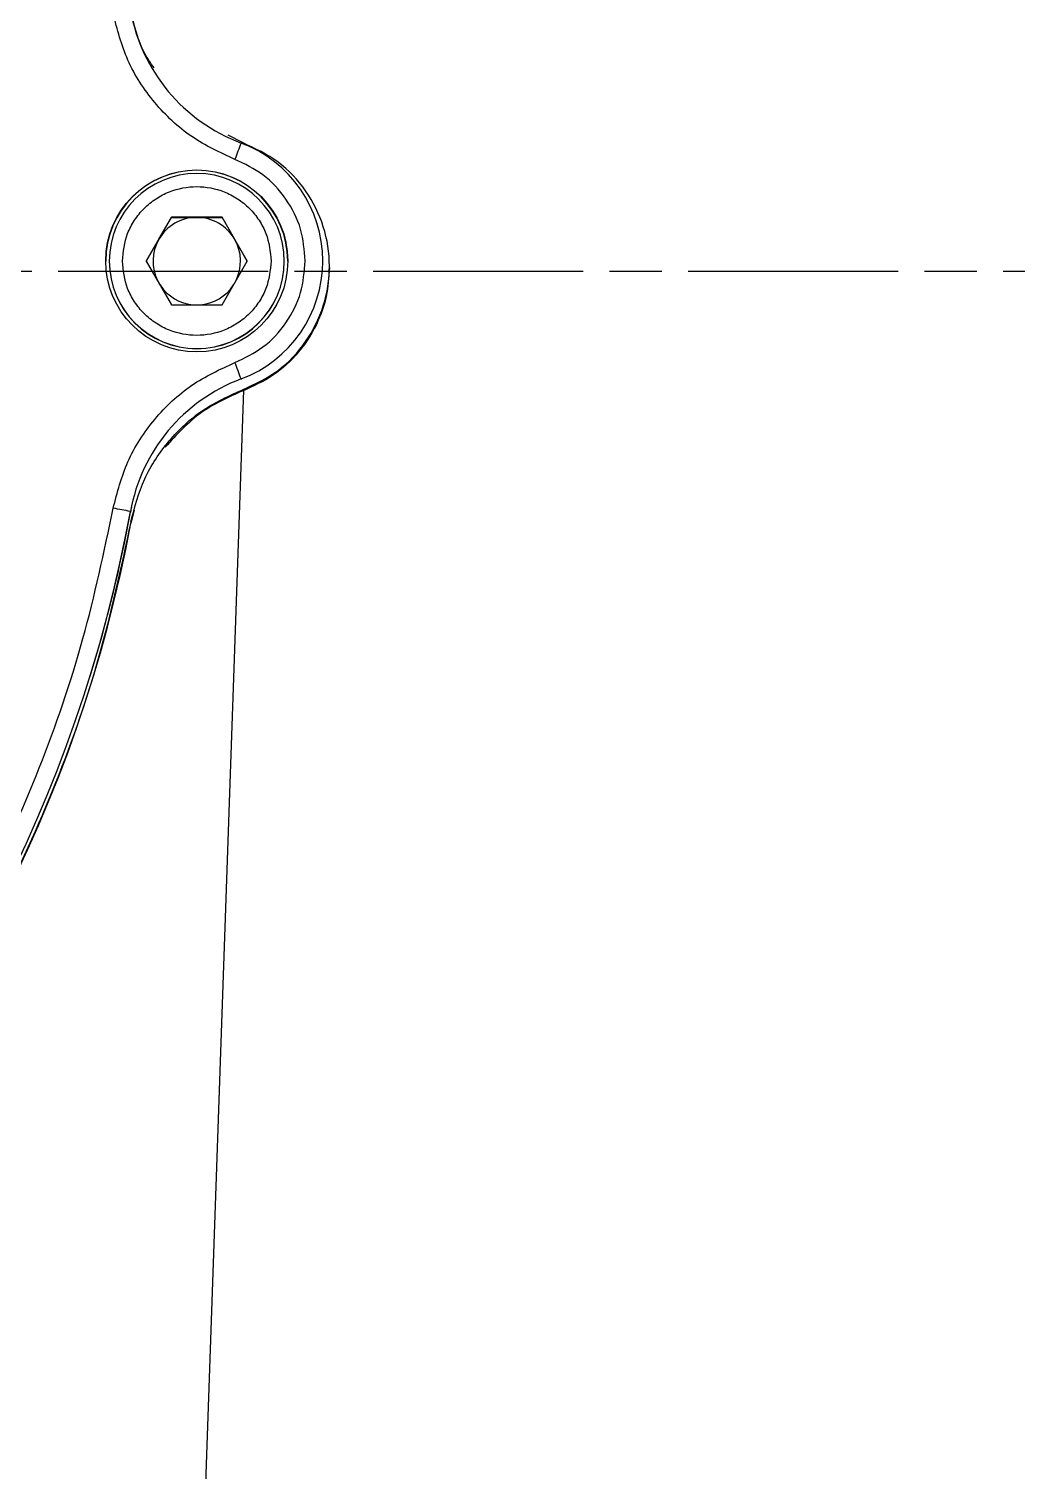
# Model space of a CAD drawing. Header units: millimetres. Extents: x 2278 to 4715, y 679 to 2402.
# Drawn here: x 3915.5 to 3972, y 2014.6 to 2097 of the extents above; entities that cross this region are included whole.
import ezdxf

# ---------------------------------------------------------------- set-up
doc = ezdxf.new("R2010")
doc.units = ezdxf.units.MM
doc.linetypes.add('AM_ISO08W050', pattern=[18, 12, -1.5, 3, -1.5])
doc.layers.add('AM_7', color=4, linetype='AM_ISO08W050', lineweight=25)

msp = doc.modelspace()

# ---------------------------------------------------------------- linework, layer by layer
at = {"color": 7, "linetype": 'Continuous', "lineweight": 25}
for p, q in [((3927.785, 2090.458), (3926.936, 2090.899)), ((3923.7, 2086.207), (3922.256, 2083.707)), ((3922.978, 2084.951), (3923.7, 2086.201)), ((3926.587, 2086.207), (3923.7, 2086.207)), ((3923.7, 2086.201), (3923.7, 2086.207)), ((3923.7, 2086.201), (3925.143, 2086.201)), ((3925.143, 2086.201), (3926.587, 2086.201)), ((3928.03, 2083.707), (3926.587, 2086.207)), ((3926.587, 2086.207), (3926.587, 2086.201)), ((3926.587, 2086.201), (3927.308, 2084.951)), ((3922.258, 2083.704), (3922.978, 2084.951)), ((3927.308, 2084.951), (3928.028, 2083.704)), ((3920.143, 2083.705), (3920.143, 2083.694)), ((3922.256, 2083.707), (3923.7, 2081.207)), ((3926.587, 2081.207), (3928.03, 2083.707)), ((3930.143, 2083.694), (3930.143, 2083.705)), ((3932.343, 2083.675), (3932.343, 2083.709)), ((3932.72, 2083.339), (3932.72, 2083.41)), ((3923.7, 2081.207), (3926.587, 2081.207)), ((3927.675, 2076.969), (3927.675, 2076.935)), ((3924.588, 1983.282), (3927.838, 2076.318)), ((3927.785, 2076.362), (3927.785, 2076.291)), ((3921.352, 2069.363), (3921.352, 2069.397)), ((3921.571, 2069.462), (3921.374, 2068.719))]:
    msp.add_line(p, q, dxfattribs=at)
msp.add_circle((3925.143, 2083.711), 5.2, dxfattribs=at)
for centre, radius, start, end in [((3931.191, 2099.811), 10, 190.30615, 249.41337), ((4236.455, 1973.669), 330.126, 159.28349, 159.4567), ((3925.143, 2083.709), 7.2, 359.99987, 69.41339), ((3925.143, 2083.694), 5.2, 0.00011, 179.99974), ((3925.143, 2083.705), 5, 359.99995, 179.99959), ((3925.143, 2083.701), 2.5, 89.99966, 149.9996), ((3925.143, 2083.701), 2.5, 29.99978, 89.99971), ((3925.143, 2083.701), 2.5, 149.99962, 207.09742), ((3925.143, 2083.701), 2.5, 332.90197, 29.99975), ((3925.143, 2083.705), 5, 179.99978, 359.99975), ((3925.143, 2083.694), 5, 179.99978, 359.99975), ((3925.143, 2083.709), 7.2, 290.58661, 359.99981), ((3925.143, 2083.701), 2.5, 212.9021, 265.89476), ((3925.143, 2083.701), 2.5, 274.10462, 327.09726), ((3613.779, 1959.87), 335.026, 20.45808, 20.62944), ((3931.191, 2067.607), 10, 110.58663, 169.69385), ((3899.32, 1952.426), 119.028, 79.33268, 79.81423), ((3931.191, 2067.573), 10, 168.01767, 169.69388), ((3842.643, 2083.709), 80, 280.30604, 349.69383), ((3842.721, 2083.337), 80, 281.36448, 349.47139), ((3842.643, 2083.675), 80, 342.76842, 349.69388)]:
    msp.add_arc(centre, radius, start, end, dxfattribs=at)
for points, knots in [([(3927.323, 2089.515), (3926.476, 2089.906), (3924.754, 2090.701), (3922.662, 2092.691), (3921.077, 2095.105), (3920.602, 2096.942), (3920.369, 2097.845)], [0, 0, 0, 0, 0.245796, 0.5, 0.754204, 1, 1, 1, 1]), ([(3922.704, 2094.741), (3922.516, 2095.011), (3921.833, 2095.993), (3921.567, 2097.173), (3921.374, 2098.028)], [0, 0, 0, 0, 0.275029, 1, 1, 1, 1]), ([(3931.343, 2083.711), (3931.291, 2084.323), (3931.183, 2085.575), (3930.313, 2087.292), (3929.012, 2088.71), (3927.877, 2089.251), (3927.323, 2089.515)], [0, 0, 0, 0, 0.244178, 0.5, 0.755822, 1, 1, 1, 1]), ([(3920.893, 2083.707), (3920.95, 2084.242), (3921.037, 2085.064), (3921.567, 2086.054), (3922.116, 2086.734), (3922.797, 2087.286), (3923.786, 2087.799), (3925.143, 2088.06), (3926.5, 2087.799), (3927.49, 2087.286), (3928.171, 2086.734), (3928.719, 2086.054), (3929.249, 2085.064), (3929.336, 2084.242), (3929.393, 2083.707)], [0, 0, 0, 0, 0.119728, 0.18418, 0.25, 0.31582, 0.380272, 0.5, 0.619728, 0.68418, 0.75, 0.81582, 0.880272, 1, 1, 1, 1]), ([(3929.393, 2083.707), (3929.336, 2083.172), (3929.249, 2082.35), (3928.719, 2081.36), (3928.171, 2080.68), (3927.49, 2080.128), (3926.5, 2079.615), (3925.143, 2079.354), (3923.786, 2079.615), (3922.797, 2080.128), (3922.116, 2080.68), (3921.567, 2081.36), (3921.037, 2082.35), (3920.95, 2083.172), (3920.893, 2083.707)], [0, 0, 0, 0, 0.119728, 0.18418, 0.25, 0.31582, 0.380272, 0.5, 0.619728, 0.68418, 0.75, 0.81582, 0.880272, 1, 1, 1, 1]), ([(3927.323, 2077.907), (3927.877, 2078.171), (3929.012, 2078.713), (3930.313, 2080.131), (3931.183, 2081.847), (3931.291, 2083.1), (3931.343, 2083.711)], [0, 0, 0, 0, 0.244178, 0.5, 0.755822, 1, 1, 1, 1]), ([(3932.72, 2083.339), (3932.685, 2082.782), (3932.618, 2081.748), (3932.052, 2080.083), (3931.066, 2078.497), (3929.568, 2077.096), (3928.373, 2076.557), (3927.785, 2076.291)], [0, 0, 0, 0, 0.182468, 0.338737, 0.571946, 0.789459, 1, 1, 1, 1]), ([(3920.369, 2069.578), (3920.602, 2070.481), (3921.077, 2072.317), (3922.662, 2074.731), (3924.754, 2076.721), (3926.476, 2077.516), (3927.323, 2077.907)], [0, 0, 0, 0, 0.2457963, 0.5, 0.7542037, 1, 1, 1, 1]), ([(3927.785, 2076.291), (3926.959, 2075.925), (3925.25, 2075.166), (3923.99, 2073.783), (3923.339, 2073.068)], [0, 0, 0, 0, 0.483329, 1, 1, 1, 1]), ([(3856.777, 2005.986), (3859.273, 2006.512), (3864.31, 2007.575), (3871.687, 2010.113), (3878.929, 2013.383), (3885.908, 2017.445), (3892.511, 2022.257), (3898.605, 2027.749), (3904.097, 2033.843), (3908.909, 2040.446), (3912.972, 2047.425), (3916.241, 2054.667), (3918.78, 2062.044), (3919.842, 2067.082), (3920.369, 2069.578)], [0, 0, 0, 0, 0.0799588, 0.1613715, 0.2441424, 0.3288926, 0.4142166, 0.5, 0.5857784, 0.6711024, 0.7558576, 0.8386237, 0.9200388, 1, 1, 1, 1])]:
    msp.add_open_spline(points, degree=3, knots=knots, dxfattribs=at)
for points in [[(3927.785, 2076.362), (3928.48, 2076.687), (3929.868, 2077.337), (3931.457, 2079.049), (3932.486, 2081.118), (3932.838, 2083.41), (3932.486, 2085.703), (3931.457, 2087.772), (3929.868, 2089.483), (3928.48, 2090.133), (3927.785, 2090.458)], [(3921.374, 2068.793), (3921.595, 2069.632), (3922.039, 2071.31), (3923.499, 2073.493), (3925.412, 2075.292), (3926.994, 2076.006), (3927.785, 2076.362)], [(3921.374, 2068.793), (3920.809, 2066.178), (3919.679, 2060.948), (3917, 2053.369), (3913.631, 2046.081), (3909.535, 2039.171), (3904.772, 2032.704), (3899.384, 2026.747), (3893.427, 2021.359), (3886.96, 2016.596), (3880.05, 2012.5), (3872.761, 2009.131), (3865.182, 2006.452), (3859.952, 2005.322), (3857.338, 2004.758)]]:
    msp.add_open_spline(points, degree=3, dxfattribs=at)
at = {"layer": 'AM_7'}
msp.add_line((3557.22, 2083.121), (4195.437, 2083.121), dxfattribs=at)

doc.saveas('drawing.dxf')
